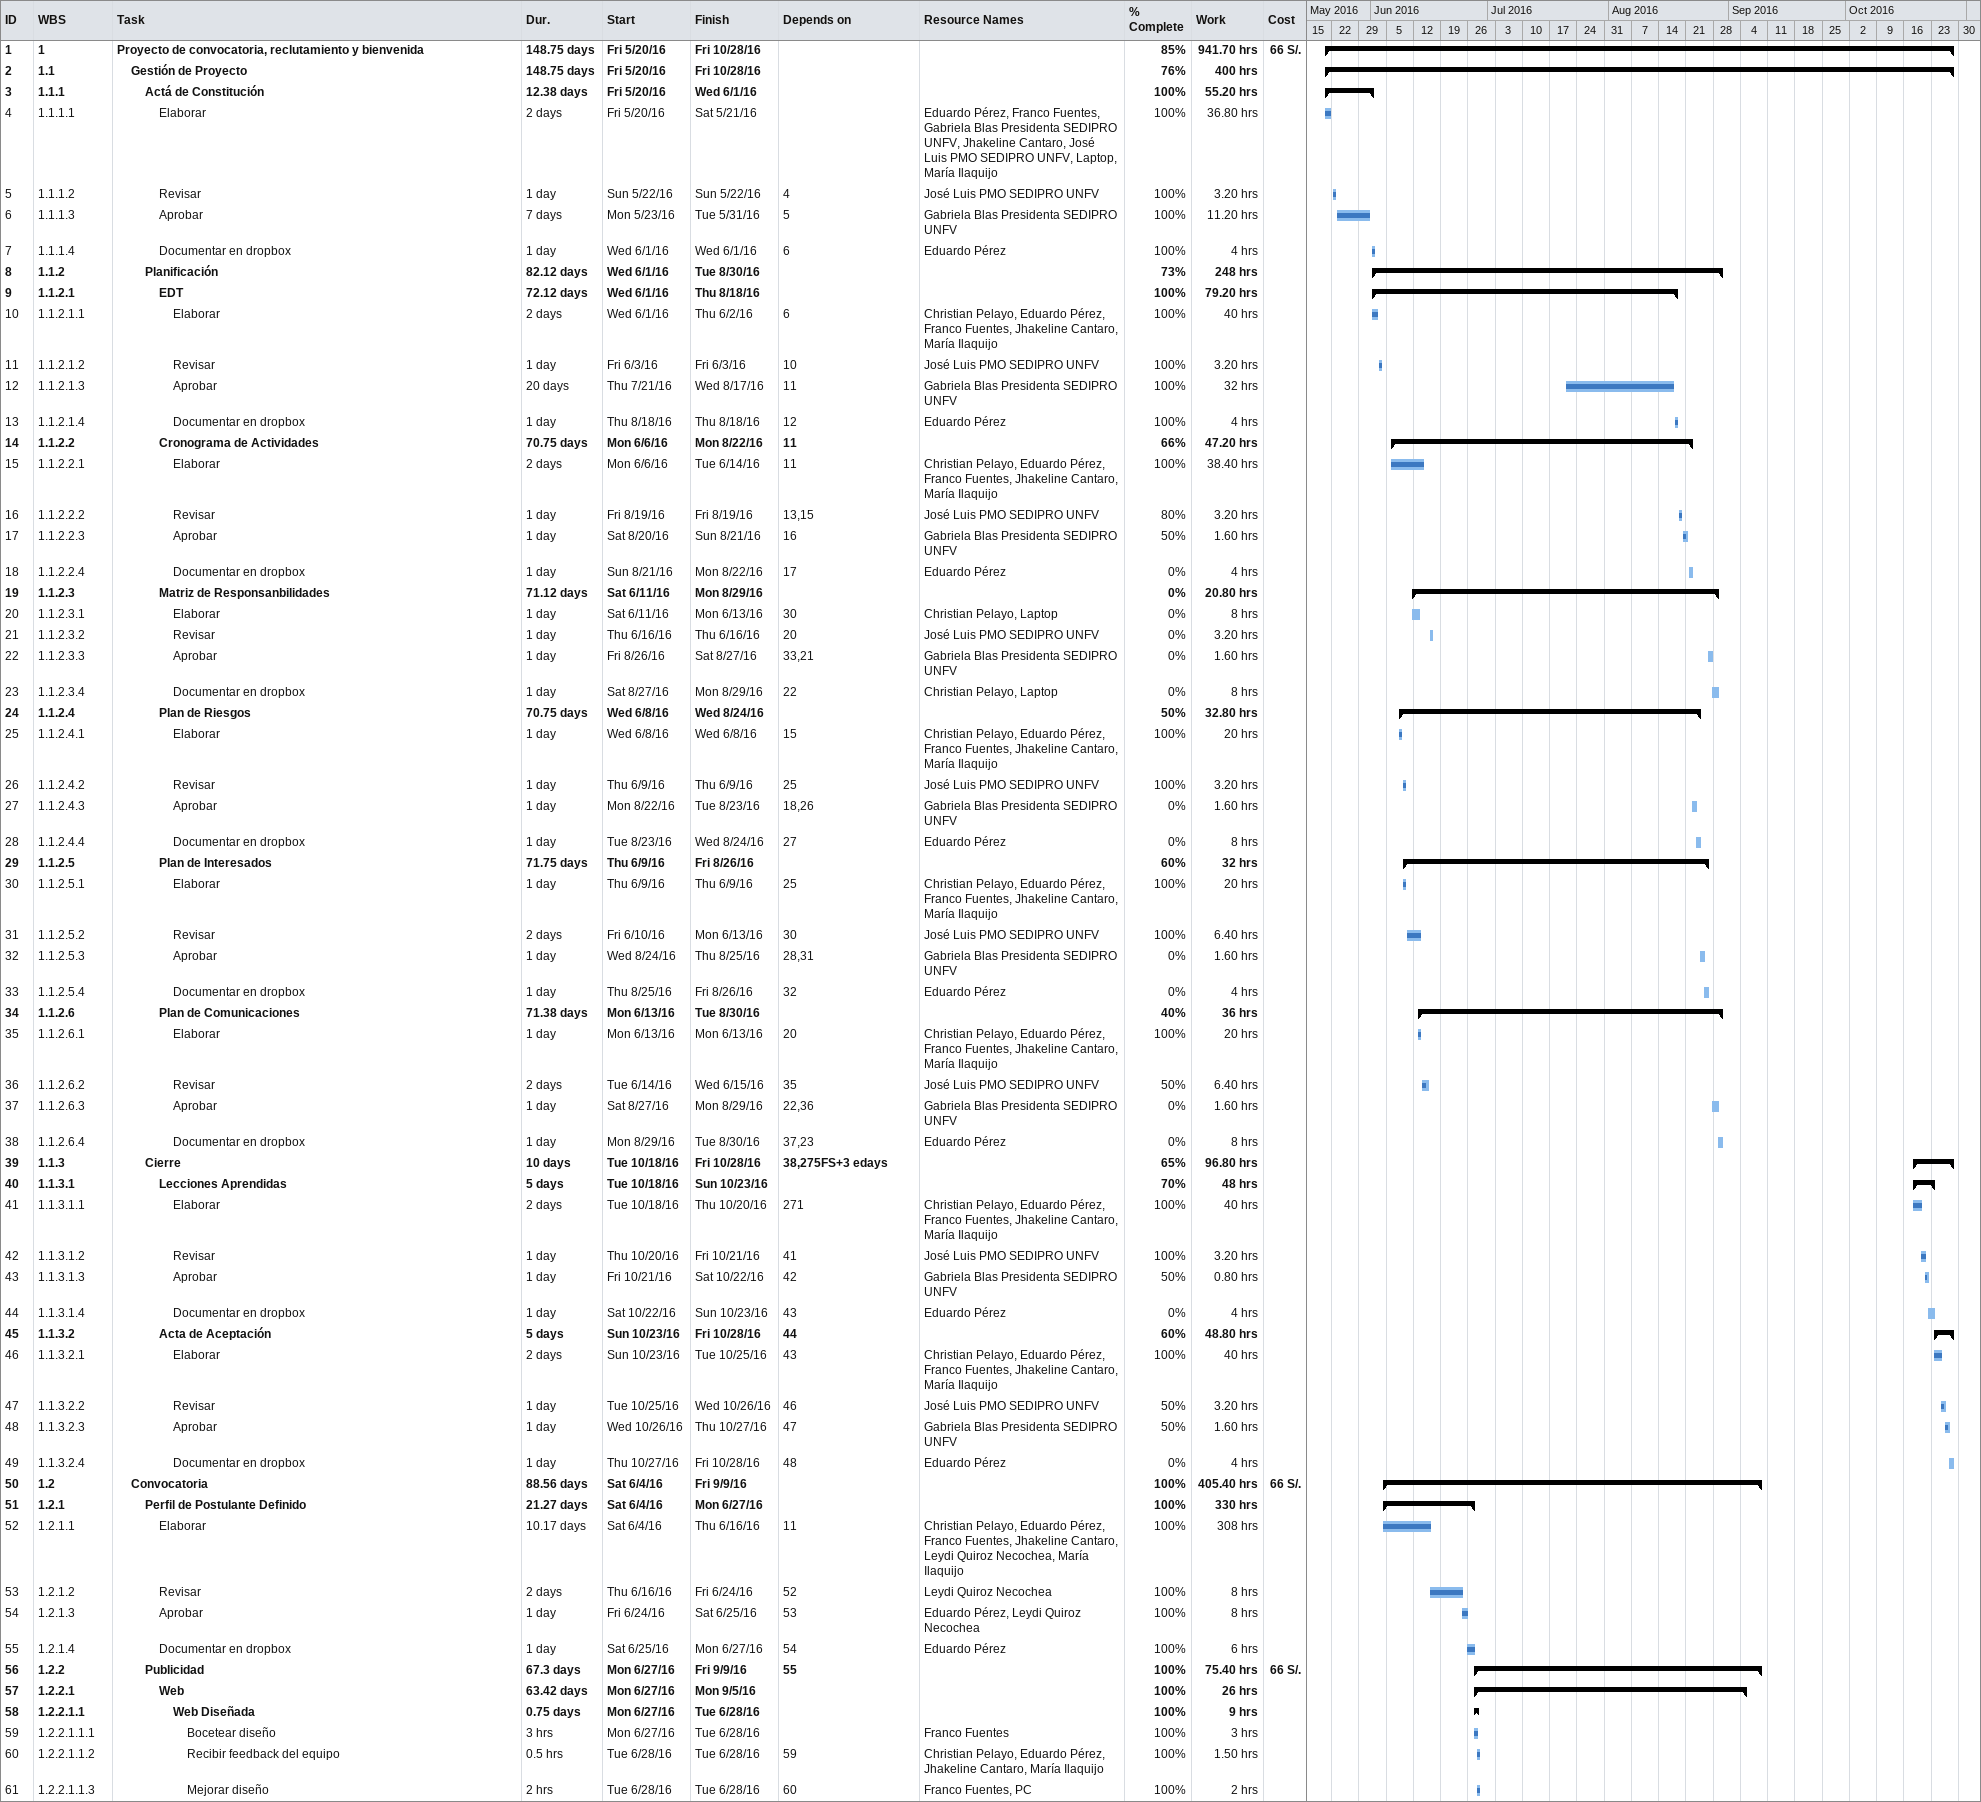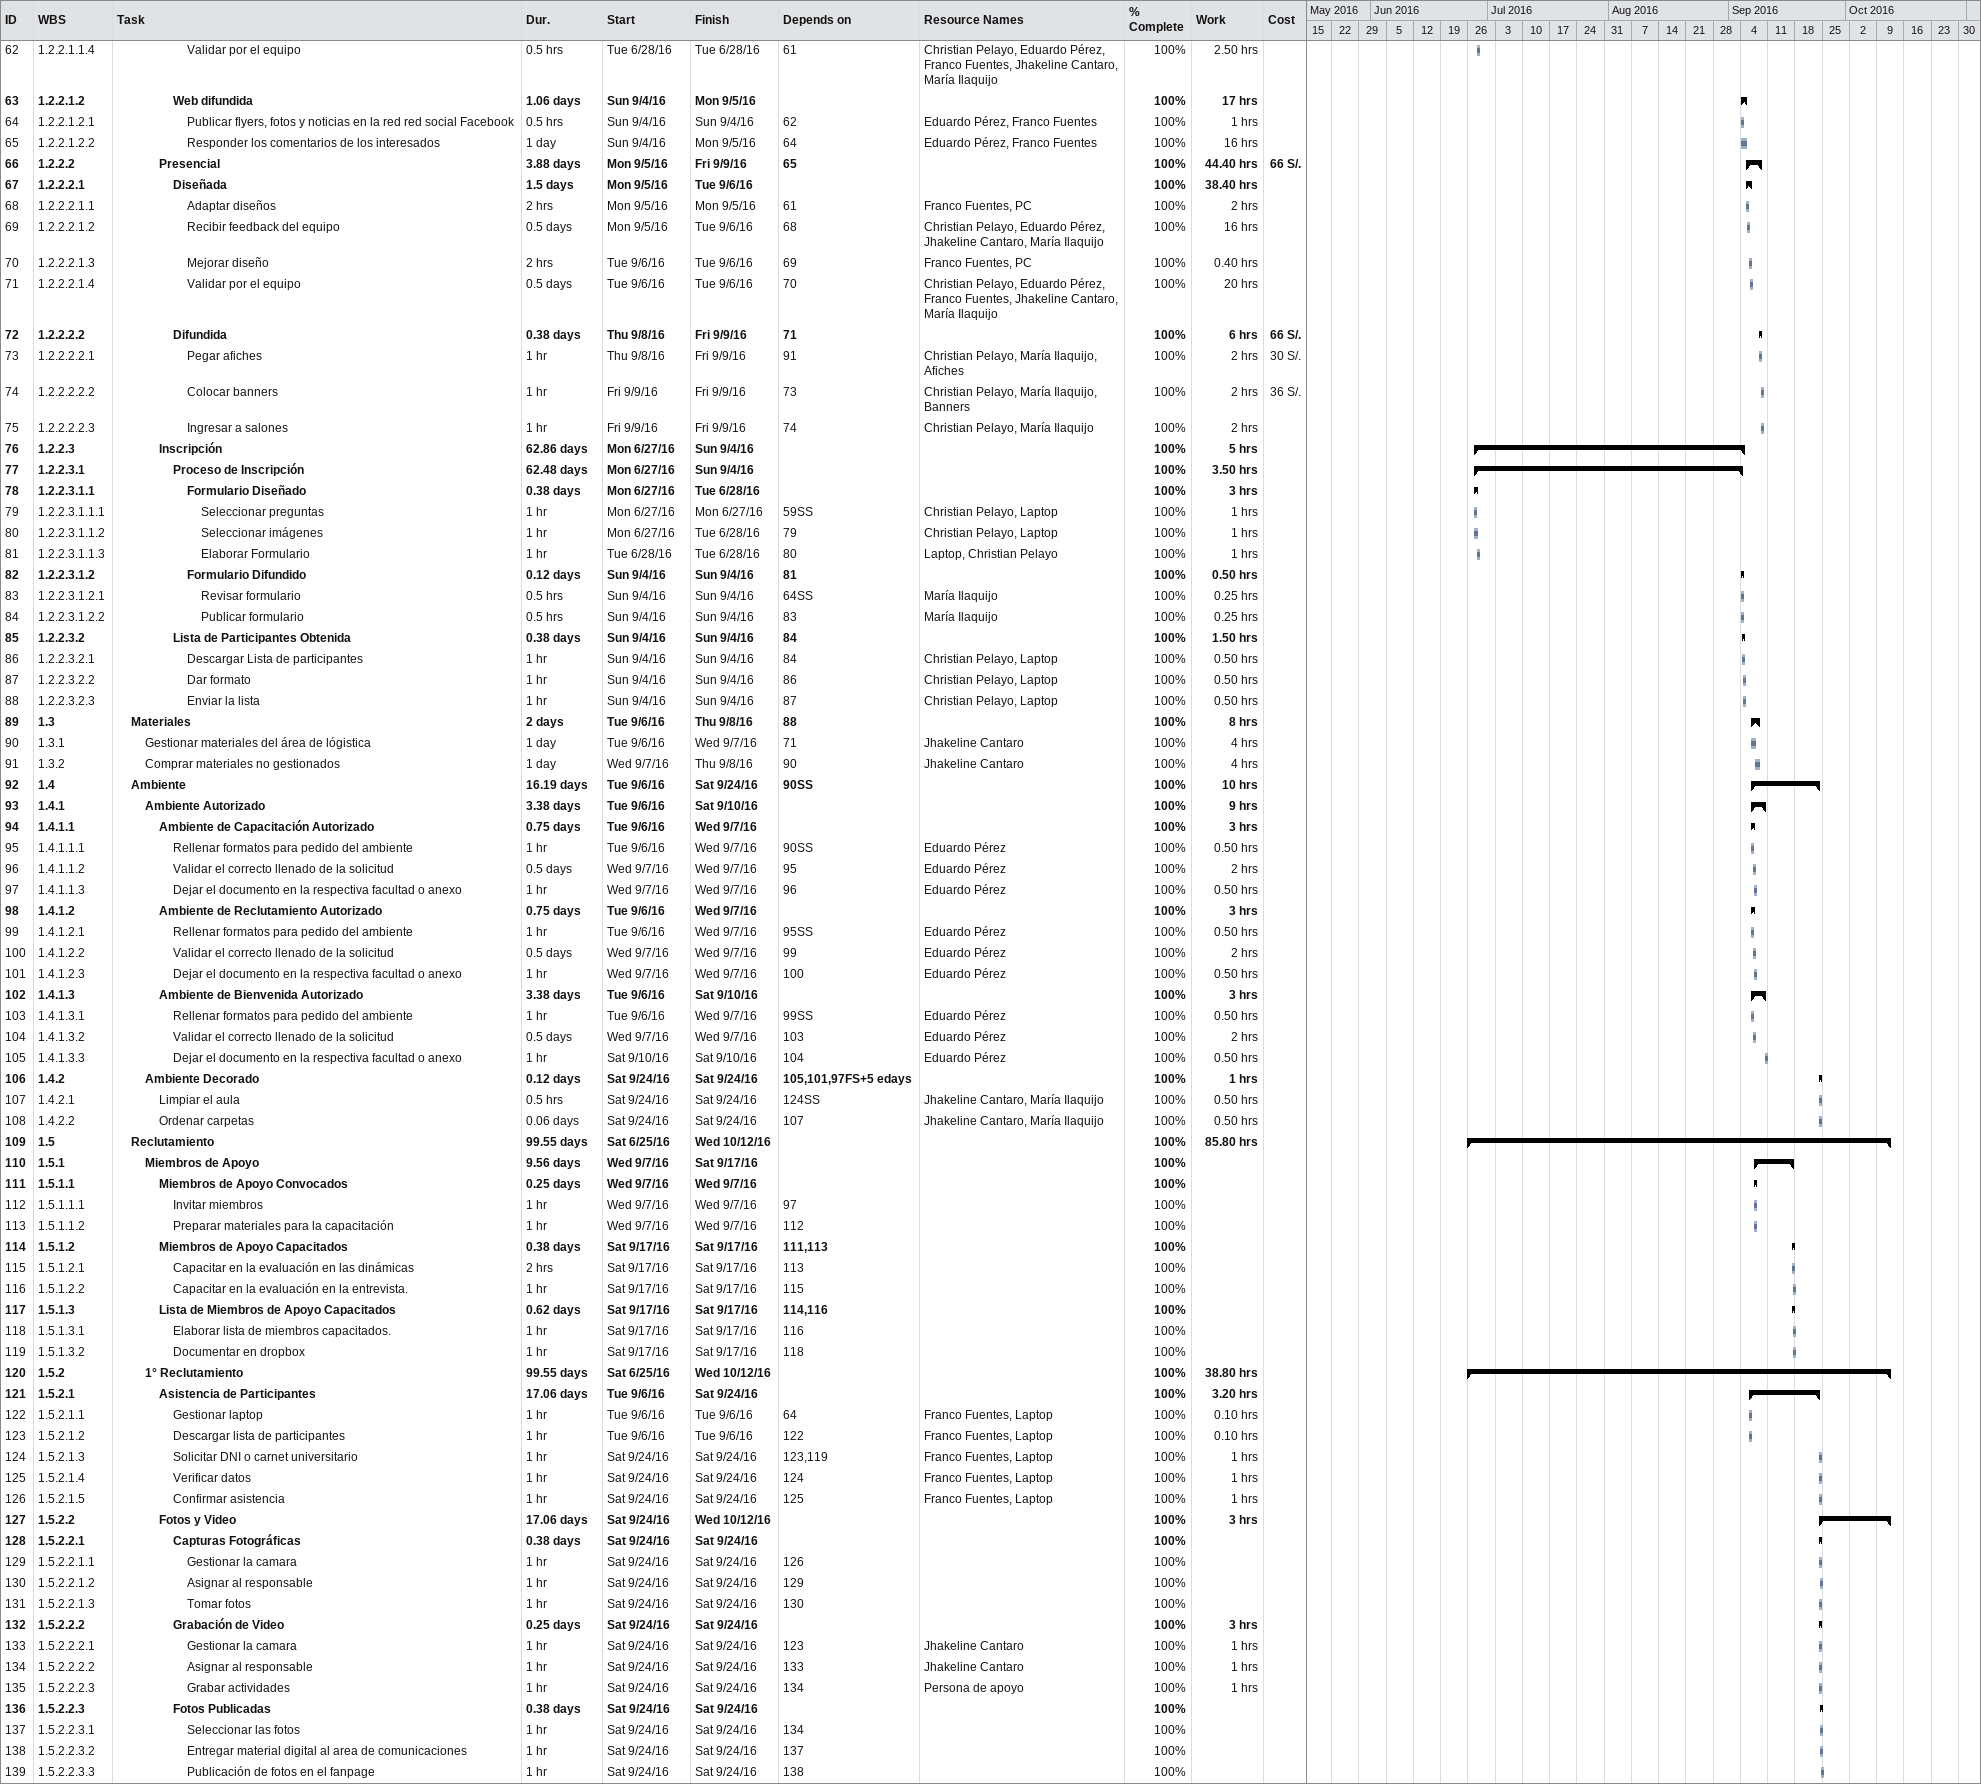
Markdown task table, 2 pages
| ID | WBS | Task | Duration | Start | Finish | Predecessors | Resources | % complete | Work (h) | Cost (S/.) |
|---|---|---|---|---|---|---|---|---|---|---|
| 1 | 1 | **Proyecto de convocatoria, reclutamiento y bienvenida** | 148.75d | 2016-05-20 | 2016-10-28 |  |  | 85 | 941.70 | 66 |
| 2 | 1.1 | **Gestión de Proyecto** | 148.75d | 2016-05-20 | 2016-10-28 |  |  | 76 | 400 |  |
| 3 | 1.1.1 | **Actá de Constitución** | 12.38d | 2016-05-20 | 2016-06-01 |  |  | 100 | 55.20 |  |
| 4 | 1.1.1.1 | Elaborar | 2d | 2016-05-20 | 2016-05-21 |  | Eduardo Pérez, Franco Fuentes, Gabriela Blas Presidenta SEDIPRO UNFV, Jhakeline Cantaro, José Luis PMO SEDIPRO UNFV, Laptop, María Ilaquijo | 100 | 36.80 |  |
| 5 | 1.1.1.2 | Revisar | 1d | 2016-05-22 | 2016-05-22 | 4 | José Luis PMO SEDIPRO UNFV | 100 | 3.20 |  |
| 6 | 1.1.1.3 | Aprobar | 7d | 2016-05-23 | 2016-05-31 | 5 | Gabriela Blas Presidenta SEDIPRO UNFV | 100 | 11.20 |  |
| 7 | 1.1.1.4 | Documentar en dropbox | 1d | 2016-06-01 | 2016-06-01 | 6 | Eduardo Pérez | 100 | 4 |  |
| 8 | 1.1.2 | **Planificación** | 82.12d | 2016-06-01 | 2016-08-30 |  |  | 73 | 248 |  |
| 9 | 1.1.2.1 | **EDT** | 72.12d | 2016-06-01 | 2016-08-18 |  |  | 100 | 79.20 |  |
| 10 | 1.1.2.1.1 | Elaborar | 2d | 2016-06-01 | 2016-06-02 | 6 | Christian Pelayo, Eduardo Pérez, Franco Fuentes, Jhakeline Cantaro, María Ilaquijo | 100 | 40 |  |
| 11 | 1.1.2.1.2 | Revisar | 1d | 2016-06-03 | 2016-06-03 | 10 | José Luis PMO SEDIPRO UNFV | 100 | 3.20 |  |
| 12 | 1.1.2.1.3 | Aprobar | 20d | 2016-07-21 | 2016-08-17 | 11 | Gabriela Blas Presidenta SEDIPRO UNFV | 100 | 32 |  |
| 13 | 1.1.2.1.4 | Documentar en dropbox | 1d | 2016-08-18 | 2016-08-18 | 12 | Eduardo Pérez | 100 | 4 |  |
| 14 | 1.1.2.2 | **Cronograma de Actividades** | 70.75d | 2016-06-06 | 2016-08-22 | 11 |  | 66 | 47.20 |  |
| 15 | 1.1.2.2.1 | Elaborar | 2d | 2016-06-06 | 2016-06-14 | 11 | Christian Pelayo, Eduardo Pérez, Franco Fuentes, Jhakeline Cantaro, María Ilaquijo | 100 | 38.40 |  |
| 16 | 1.1.2.2.2 | Revisar | 1d | 2016-08-19 | 2016-08-19 | 13, 15 | José Luis PMO SEDIPRO UNFV | 80 | 3.20 |  |
| 17 | 1.1.2.2.3 | Aprobar | 1d | 2016-08-20 | 2016-08-21 | 16 | Gabriela Blas Presidenta SEDIPRO UNFV | 50 | 1.60 |  |
| 18 | 1.1.2.2.4 | Documentar en dropbox | 1d | 2016-08-21 | 2016-08-22 | 17 | Eduardo Pérez | 0 | 4 |  |
| 19 | 1.1.2.3 | **Matriz de Responsanbilidades** | 71.12d | 2016-06-11 | 2016-08-29 |  |  | 0 | 20.80 |  |
| 20 | 1.1.2.3.1 | Elaborar | 1d | 2016-06-11 | 2016-06-13 | 30 | Christian Pelayo, Laptop | 0 | 8 |  |
| 21 | 1.1.2.3.2 | Revisar | 1d | 2016-06-16 | 2016-06-16 | 20 | José Luis PMO SEDIPRO UNFV | 0 | 3.20 |  |
| 22 | 1.1.2.3.3 | Aprobar | 1d | 2016-08-26 | 2016-08-27 | 33, 21 | Gabriela Blas Presidenta SEDIPRO UNFV | 0 | 1.60 |  |
| 23 | 1.1.2.3.4 | Documentar en dropbox | 1d | 2016-08-27 | 2016-08-29 | 22 | Christian Pelayo, Laptop | 0 | 8 |  |
| 24 | 1.1.2.4 | **Plan de Riesgos** | 70.75d | 2016-06-08 | 2016-08-24 |  |  | 50 | 32.80 |  |
| 25 | 1.1.2.4.1 | Elaborar | 1d | 2016-06-08 | 2016-06-08 | 15 | Christian Pelayo, Eduardo Pérez, Franco Fuentes, Jhakeline Cantaro, María Ilaquijo | 100 | 20 |  |
| 26 | 1.1.2.4.2 | Revisar | 1d | 2016-06-09 | 2016-06-09 | 25 | José Luis PMO SEDIPRO UNFV | 100 | 3.20 |  |
| 27 | 1.1.2.4.3 | Aprobar | 1d | 2016-08-22 | 2016-08-23 | 18, 26 | Gabriela Blas Presidenta SEDIPRO UNFV | 0 | 1.60 |  |
| 28 | 1.1.2.4.4 | Documentar en dropbox | 1d | 2016-08-23 | 2016-08-24 | 27 | Eduardo Pérez | 0 | 8 |  |
| 29 | 1.1.2.5 | **Plan de Interesados** | 71.75d | 2016-06-09 | 2016-08-26 |  |  | 60 | 32 |  |
| 30 | 1.1.2.5.1 | Elaborar | 1d | 2016-06-09 | 2016-06-09 | 25 | Christian Pelayo, Eduardo Pérez, Franco Fuentes, Jhakeline Cantaro, María Ilaquijo | 100 | 20 |  |
| 31 | 1.1.2.5.2 | Revisar | 2d | 2016-06-10 | 2016-06-13 | 30 | José Luis PMO SEDIPRO UNFV | 100 | 6.40 |  |
| 32 | 1.1.2.5.3 | Aprobar | 1d | 2016-08-24 | 2016-08-25 | 28, 31 | Gabriela Blas Presidenta SEDIPRO UNFV | 0 | 1.60 |  |
| 33 | 1.1.2.5.4 | Documentar en dropbox | 1d | 2016-08-25 | 2016-08-26 | 32 | Eduardo Pérez | 0 | 4 |  |
| 34 | 1.1.2.6 | **Plan de Comunicaciones** | 71.38d | 2016-06-13 | 2016-08-30 |  |  | 40 | 36 |  |
| 35 | 1.1.2.6.1 | Elaborar | 1d | 2016-06-13 | 2016-06-13 | 20 | Christian Pelayo, Eduardo Pérez, Franco Fuentes, Jhakeline Cantaro, María Ilaquijo | 100 | 20 |  |
| 36 | 1.1.2.6.2 | Revisar | 2d | 2016-06-14 | 2016-06-15 | 35 | José Luis PMO SEDIPRO UNFV | 50 | 6.40 |  |
| 37 | 1.1.2.6.3 | Aprobar | 1d | 2016-08-27 | 2016-08-29 | 22, 36 | Gabriela Blas Presidenta SEDIPRO UNFV | 0 | 1.60 |  |
| 38 | 1.1.2.6.4 | Documentar en dropbox | 1d | 2016-08-29 | 2016-08-30 | 37, 23 | Eduardo Pérez | 0 | 8 |  |
| 39 | 1.1.3 | **Cierre** | 10d | 2016-10-18 | 2016-10-28 | 38, 275FS+3ed |  | 65 | 96.80 |  |
| 40 | 1.1.3.1 | **Lecciones Aprendidas** | 5d | 2016-10-18 | 2016-10-23 |  |  | 70 | 48 |  |
| 41 | 1.1.3.1.1 | Elaborar | 2d | 2016-10-18 | 2016-10-20 | 271 | Christian Pelayo, Eduardo Pérez, Franco Fuentes, Jhakeline Cantaro, María Ilaquijo | 100 | 40 |  |
| 42 | 1.1.3.1.2 | Revisar | 1d | 2016-10-20 | 2016-10-21 | 41 | José Luis PMO SEDIPRO UNFV | 100 | 3.20 |  |
| 43 | 1.1.3.1.3 | Aprobar | 1d | 2016-10-21 | 2016-10-22 | 42 | Gabriela Blas Presidenta SEDIPRO UNFV | 50 | 0.80 |  |
| 44 | 1.1.3.1.4 | Documentar en dropbox | 1d | 2016-10-22 | 2016-10-23 | 43 | Eduardo Pérez | 0 | 4 |  |
| 45 | 1.1.3.2 | **Acta de Aceptación** | 5d | 2016-10-23 | 2016-10-28 | 44 |  | 60 | 48.80 |  |
| 46 | 1.1.3.2.1 | Elaborar | 2d | 2016-10-23 | 2016-10-25 | 43 | Christian Pelayo, Eduardo Pérez, Franco Fuentes, Jhakeline Cantaro, María Ilaquijo | 100 | 40 |  |
| 47 | 1.1.3.2.2 | Revisar | 1d | 2016-10-25 | 2016-10-26 | 46 | José Luis PMO SEDIPRO UNFV | 50 | 3.20 |  |
| 48 | 1.1.3.2.3 | Aprobar | 1d | 2016-10-26 | 2016-10-27 | 47 | Gabriela Blas Presidenta SEDIPRO UNFV | 50 | 1.60 |  |
| 49 | 1.1.3.2.4 | Documentar en dropbox | 1d | 2016-10-27 | 2016-10-28 | 48 | Eduardo Pérez | 0 | 4 |  |
| 50 | 1.2 | **Convocatoria** | 88.56d | 2016-06-04 | 2016-09-09 |  |  | 100 | 405.40 | 66 |
| 51 | 1.2.1 | **Perfil de Postulante Definido** | 21.27d | 2016-06-04 | 2016-06-27 |  |  | 100 | 330 |  |
| 52 | 1.2.1.1 | Elaborar | 10.17d | 2016-06-04 | 2016-06-16 | 11 | Christian Pelayo, Eduardo Pérez, Franco Fuentes, Jhakeline Cantaro, Leydi Quiroz Necochea, María Ilaquijo | 100 | 308 |  |
| 53 | 1.2.1.2 | Revisar | 2d | 2016-06-16 | 2016-06-24 | 52 | Leydi Quiroz Necochea | 100 | 8 |  |
| 54 | 1.2.1.3 | Aprobar | 1d | 2016-06-24 | 2016-06-25 | 53 | Eduardo Pérez, Leydi Quiroz Necochea | 100 | 8 |  |
| 55 | 1.2.1.4 | Documentar en dropbox | 1d | 2016-06-25 | 2016-06-27 | 54 | Eduardo Pérez | 100 | 6 |  |
| 56 | 1.2.2 | **Publicidad** | 67.3d | 2016-06-27 | 2016-09-09 | 55 |  | 100 | 75.40 | 66 |
| 57 | 1.2.2.1 | **Web** | 63.42d | 2016-06-27 | 2016-09-05 |  |  | 100 | 26 |  |
| 58 | 1.2.2.1.1 | **Web Diseñada** | 0.75d | 2016-06-27 | 2016-06-28 |  |  | 100 | 9 |  |
| 59 | 1.2.2.1.1.1 | Bocetear diseño | 3h | 2016-06-27 | 2016-06-28 |  | Franco Fuentes | 100 | 3 |  |
| 60 | 1.2.2.1.1.2 | Recibir feedback del equipo | 0.5h | 2016-06-28 | 2016-06-28 | 59 | Christian Pelayo, Eduardo Pérez, Jhakeline Cantaro, María Ilaquijo | 100 | 1.50 |  |
| 61 | 1.2.2.1.1.3 | Mejorar diseño | 2h | 2016-06-28 | 2016-06-28 | 60 | Franco Fuentes, PC | 100 | 2 |  |
| 62 | 1.2.2.1.1.4 | Validar por el equipo | 0.5h | 2016-06-28 | 2016-06-28 | 61 | Christian Pelayo, Eduardo Pérez, Franco Fuentes, Jhakeline Cantaro, María Ilaquijo | 100 | 2.50 |  |
| 63 | 1.2.2.1.2 | **Web difundida** | 1.06d | 2016-09-04 | 2016-09-05 |  |  | 100 | 17 |  |
| 64 | 1.2.2.1.2.1 | Publicar flyers, fotos y noticias en la red red social Facebook | 0.5h | 2016-09-04 | 2016-09-04 | 62 | Eduardo Pérez, Franco Fuentes | 100 | 1 |  |
| 65 | 1.2.2.1.2.2 | Responder los comentarios de los interesados | 1d | 2016-09-04 | 2016-09-05 | 64 | Eduardo Pérez, Franco Fuentes | 100 | 16 |  |
| 66 | 1.2.2.2 | **Presencial** | 3.88d | 2016-09-05 | 2016-09-09 | 65 |  | 100 | 44.40 | 66 |
| 67 | 1.2.2.2.1 | **Diseñada** | 1.5d | 2016-09-05 | 2016-09-06 |  |  | 100 | 38.40 |  |
| 68 | 1.2.2.2.1.1 | Adaptar diseños | 2h | 2016-09-05 | 2016-09-05 | 61 | Franco Fuentes, PC | 100 | 2 |  |
| 69 | 1.2.2.2.1.2 | Recibir feedback del equipo | 0.5d | 2016-09-05 | 2016-09-06 | 68 | Christian Pelayo, Eduardo Pérez, Jhakeline Cantaro, María Ilaquijo | 100 | 16 |  |
| 70 | 1.2.2.2.1.3 | Mejorar diseño | 2h | 2016-09-06 | 2016-09-06 | 69 | Franco Fuentes, PC | 100 | 0.40 |  |
| 71 | 1.2.2.2.1.4 | Validar por el equipo | 0.5d | 2016-09-06 | 2016-09-06 | 70 | Christian Pelayo, Eduardo Pérez, Franco Fuentes, Jhakeline Cantaro, María Ilaquijo | 100 | 20 |  |
| 72 | 1.2.2.2.2 | **Difundida** | 0.38d | 2016-09-08 | 2016-09-09 | 71 |  | 100 | 6 | 66 |
| 73 | 1.2.2.2.2.1 | Pegar afiches | 1h | 2016-09-08 | 2016-09-09 | 91 | Christian Pelayo, María Ilaquijo, Afiches | 100 | 2 | 30 |
| 74 | 1.2.2.2.2.2 | Colocar banners | 1h | 2016-09-09 | 2016-09-09 | 73 | Christian Pelayo, María Ilaquijo, Banners | 100 | 2 | 36 |
| 75 | 1.2.2.2.2.3 | Ingresar a salones | 1h | 2016-09-09 | 2016-09-09 | 74 | Christian Pelayo, María Ilaquijo | 100 | 2 |  |
| 76 | 1.2.2.3 | **Inscripción** | 62.86d | 2016-06-27 | 2016-09-04 |  |  | 100 | 5 |  |
| 77 | 1.2.2.3.1 | **Proceso de Inscripción** | 62.48d | 2016-06-27 | 2016-09-04 |  |  | 100 | 3.50 |  |
| 78 | 1.2.2.3.1.1 | **Formulario Diseñado** | 0.38d | 2016-06-27 | 2016-06-28 |  |  | 100 | 3 |  |
| 79 | 1.2.2.3.1.1.1 | Seleccionar preguntas | 1h | 2016-06-27 | 2016-06-27 | 59SS | Christian Pelayo, Laptop | 100 | 1 |  |
| 80 | 1.2.2.3.1.1.2 | Seleccionar imágenes | 1h | 2016-06-27 | 2016-06-28 | 79 | Christian Pelayo, Laptop | 100 | 1 |  |
| 81 | 1.2.2.3.1.1.3 | Elaborar Formulario | 1h | 2016-06-28 | 2016-06-28 | 80 | Laptop, Christian Pelayo | 100 | 1 |  |
| 82 | 1.2.2.3.1.2 | **Formulario Difundido** | 0.12d | 2016-09-04 | 2016-09-04 | 81 |  | 100 | 0.50 |  |
| 83 | 1.2.2.3.1.2.1 | Revisar formulario | 0.5h | 2016-09-04 | 2016-09-04 | 64SS | María Ilaquijo | 100 | 0.25 |  |
| 84 | 1.2.2.3.1.2.2 | Publicar formulario | 0.5h | 2016-09-04 | 2016-09-04 | 83 | María Ilaquijo | 100 | 0.25 |  |
| 85 | 1.2.2.3.2 | **Lista de Participantes Obtenida** | 0.38d | 2016-09-04 | 2016-09-04 | 84 |  | 100 | 1.50 |  |
| 86 | 1.2.2.3.2.1 | Descargar Lista de participantes | 1h | 2016-09-04 | 2016-09-04 | 84 | Christian Pelayo, Laptop | 100 | 0.50 |  |
| 87 | 1.2.2.3.2.2 | Dar formato | 1h | 2016-09-04 | 2016-09-04 | 86 | Christian Pelayo, Laptop | 100 | 0.50 |  |
| 88 | 1.2.2.3.2.3 | Enviar la lista | 1h | 2016-09-04 | 2016-09-04 | 87 | Christian Pelayo, Laptop | 100 | 0.50 |  |
| 89 | 1.3 | **Materiales** | 2d | 2016-09-06 | 2016-09-08 | 88 |  | 100 | 8 |  |
| 90 | 1.3.1 | Gestionar materiales del área de lógistica | 1d | 2016-09-06 | 2016-09-07 | 71 | Jhakeline Cantaro | 100 | 4 |  |
| 91 | 1.3.2 | Comprar materiales no gestionados | 1d | 2016-09-07 | 2016-09-08 | 90 | Jhakeline Cantaro | 100 | 4 |  |
| 92 | 1.4 | **Ambiente** | 16.19d | 2016-09-06 | 2016-09-24 | 90SS |  | 100 | 10 |  |
| 93 | 1.4.1 | **Ambiente Autorizado** | 3.38d | 2016-09-06 | 2016-09-10 |  |  | 100 | 9 |  |
| 94 | 1.4.1.1 | **Ambiente de Capacitación Autorizado** | 0.75d | 2016-09-06 | 2016-09-07 |  |  | 100 | 3 |  |
| 95 | 1.4.1.1.1 | Rellenar formatos para pedido del ambiente | 1h | 2016-09-06 | 2016-09-07 | 90SS | Eduardo Pérez | 100 | 0.50 |  |
| 96 | 1.4.1.1.2 | Validar el correcto llenado de la solicitud | 0.5d | 2016-09-07 | 2016-09-07 | 95 | Eduardo Pérez | 100 | 2 |  |
| 97 | 1.4.1.1.3 | Dejar el documento en la respectiva facultad o anexo | 1h | 2016-09-07 | 2016-09-07 | 96 | Eduardo Pérez | 100 | 0.50 |  |
| 98 | 1.4.1.2 | **Ambiente de Reclutamiento Autorizado** | 0.75d | 2016-09-06 | 2016-09-07 |  |  | 100 | 3 |  |
| 99 | 1.4.1.2.1 | Rellenar formatos para pedido del ambiente | 1h | 2016-09-06 | 2016-09-07 | 95SS | Eduardo Pérez | 100 | 0.50 |  |
| 100 | 1.4.1.2.2 | Validar el correcto llenado de la solicitud | 0.5d | 2016-09-07 | 2016-09-07 | 99 | Eduardo Pérez | 100 | 2 |  |
| 101 | 1.4.1.2.3 | Dejar el documento en la respectiva facultad o anexo | 1h | 2016-09-07 | 2016-09-07 | 100 | Eduardo Pérez | 100 | 0.50 |  |
| 102 | 1.4.1.3 | **Ambiente de Bienvenida Autorizado** | 3.38d | 2016-09-06 | 2016-09-10 |  |  | 100 | 3 |  |
| 103 | 1.4.1.3.1 | Rellenar formatos para pedido del ambiente | 1h | 2016-09-06 | 2016-09-07 | 99SS | Eduardo Pérez | 100 | 0.50 |  |
| 104 | 1.4.1.3.2 | Validar el correcto llenado de la solicitud | 0.5d | 2016-09-07 | 2016-09-07 | 103 | Eduardo Pérez | 100 | 2 |  |
| 105 | 1.4.1.3.3 | Dejar el documento en la respectiva facultad o anexo | 1h | 2016-09-10 | 2016-09-10 | 104 | Eduardo Pérez | 100 | 0.50 |  |
| 106 | 1.4.2 | **Ambiente Decorado** | 0.12d | 2016-09-24 | 2016-09-24 | 105, 101, 97FS+5ed |  | 100 | 1 |  |
| 107 | 1.4.2.1 | Limpiar el aula | 0.5h | 2016-09-24 | 2016-09-24 | 124SS | Jhakeline Cantaro, María Ilaquijo | 100 | 0.50 |  |
| 108 | 1.4.2.2 | Ordenar carpetas | 0.06d | 2016-09-24 | 2016-09-24 | 107 | Jhakeline Cantaro, María Ilaquijo | 100 | 0.50 |  |
| 109 | 1.5 | **Reclutamiento** | 99.55d | 2016-06-25 | 2016-10-12 |  |  | 100 | 85.80 |  |
| 110 | 1.5.1 | **Miembros de Apoyo** | 9.56d | 2016-09-07 | 2016-09-17 |  |  | 100 |  |  |
| 111 | 1.5.1.1 | **Miembros de Apoyo Convocados** | 0.25d | 2016-09-07 | 2016-09-07 |  |  | 100 |  |  |
| 112 | 1.5.1.1.1 | Invitar miembros | 1h | 2016-09-07 | 2016-09-07 | 97 |  | 100 |  |  |
| 113 | 1.5.1.1.2 | Preparar materiales para la capacitación | 1h | 2016-09-07 | 2016-09-07 | 112 |  | 100 |  |  |
| 114 | 1.5.1.2 | **Miembros de Apoyo Capacitados** | 0.38d | 2016-09-17 | 2016-09-17 | 111, 113 |  | 100 |  |  |
| 115 | 1.5.1.2.1 | Capacitar en la evaluación en las dinámicas | 2h | 2016-09-17 | 2016-09-17 | 113 |  | 100 |  |  |
| 116 | 1.5.1.2.2 | Capacitar en la evaluación en la entrevista. | 1h | 2016-09-17 | 2016-09-17 | 115 |  | 100 |  |  |
| 117 | 1.5.1.3 | **Lista de Miembros de Apoyo Capacitados** | 0.62d | 2016-09-17 | 2016-09-17 | 114, 116 |  | 100 |  |  |
| 118 | 1.5.1.3.1 | Elaborar lista de miembros capacitados. | 1h | 2016-09-17 | 2016-09-17 | 116 |  | 100 |  |  |
| 119 | 1.5.1.3.2 | Documentar en dropbox | 1h | 2016-09-17 | 2016-09-17 | 118 |  | 100 |  |  |
| 120 | 1.5.2 | **1° Reclutamiento** | 99.55d | 2016-06-25 | 2016-10-12 |  |  | 100 | 38.80 |  |
| 121 | 1.5.2.1 | **Asistencia de Participantes** | 17.06d | 2016-09-06 | 2016-09-24 |  |  | 100 | 3.20 |  |
| 122 | 1.5.2.1.1 | Gestionar laptop | 1h | 2016-09-06 | 2016-09-06 | 64 | Franco Fuentes, Laptop | 100 | 0.10 |  |
| 123 | 1.5.2.1.2 | Descargar lista de participantes | 1h | 2016-09-06 | 2016-09-06 | 122 | Franco Fuentes, Laptop | 100 | 0.10 |  |
| 124 | 1.5.2.1.3 | Solicitar DNI o carnet universitario | 1h | 2016-09-24 | 2016-09-24 | 123, 119 | Franco Fuentes, Laptop | 100 | 1 |  |
| 125 | 1.5.2.1.4 | Verificar datos | 1h | 2016-09-24 | 2016-09-24 | 124 | Franco Fuentes, Laptop | 100 | 1 |  |
| 126 | 1.5.2.1.5 | Confirmar asistencia | 1h | 2016-09-24 | 2016-09-24 | 125 | Franco Fuentes, Laptop | 100 | 1 |  |
| 127 | 1.5.2.2 | **Fotos y Video** | 17.06d | 2016-09-24 | 2016-10-12 |  |  | 100 | 3 |  |
| 128 | 1.5.2.2.1 | **Capturas Fotográficas** | 0.38d | 2016-09-24 | 2016-09-24 |  |  | 100 |  |  |
| 129 | 1.5.2.2.1.1 | Gestionar la camara | 1h | 2016-09-24 | 2016-09-24 | 126 |  | 100 |  |  |
| 130 | 1.5.2.2.1.2 | Asignar al responsable | 1h | 2016-09-24 | 2016-09-24 | 129 |  | 100 |  |  |
| 131 | 1.5.2.2.1.3 | Tomar fotos | 1h | 2016-09-24 | 2016-09-24 | 130 |  | 100 |  |  |
| 132 | 1.5.2.2.2 | **Grabación de Video** | 0.25d | 2016-09-24 | 2016-09-24 |  |  | 100 | 3 |  |
| 133 | 1.5.2.2.2.1 | Gestionar la camara | 1h | 2016-09-24 | 2016-09-24 | 123 | Jhakeline Cantaro | 100 | 1 |  |
| 134 | 1.5.2.2.2.2 | Asignar al responsable | 1h | 2016-09-24 | 2016-09-24 | 133 | Jhakeline Cantaro | 100 | 1 |  |
| 135 | 1.5.2.2.2.3 | Grabar actividades | 1h | 2016-09-24 | 2016-09-24 | 134 | Persona de apoyo | 100 | 1 |  |
| 136 | 1.5.2.2.3 | **Fotos Publicadas** | 0.38d | 2016-09-24 | 2016-09-24 |  |  | 100 |  |  |
| 137 | 1.5.2.2.3.1 | Seleccionar las fotos | 1h | 2016-09-24 | 2016-09-24 | 134 |  | 100 |  |  |
| 138 | 1.5.2.2.3.2 | Entregar material digital al area de comunicaciones | 1h | 2016-09-24 | 2016-09-24 | 137 |  | 100 |  |  |
| 139 | 1.5.2.2.3.3 | Publicación de fotos en el fanpage | 1h | 2016-09-24 | 2016-09-24 | 138 |  | 100 |  |  |
